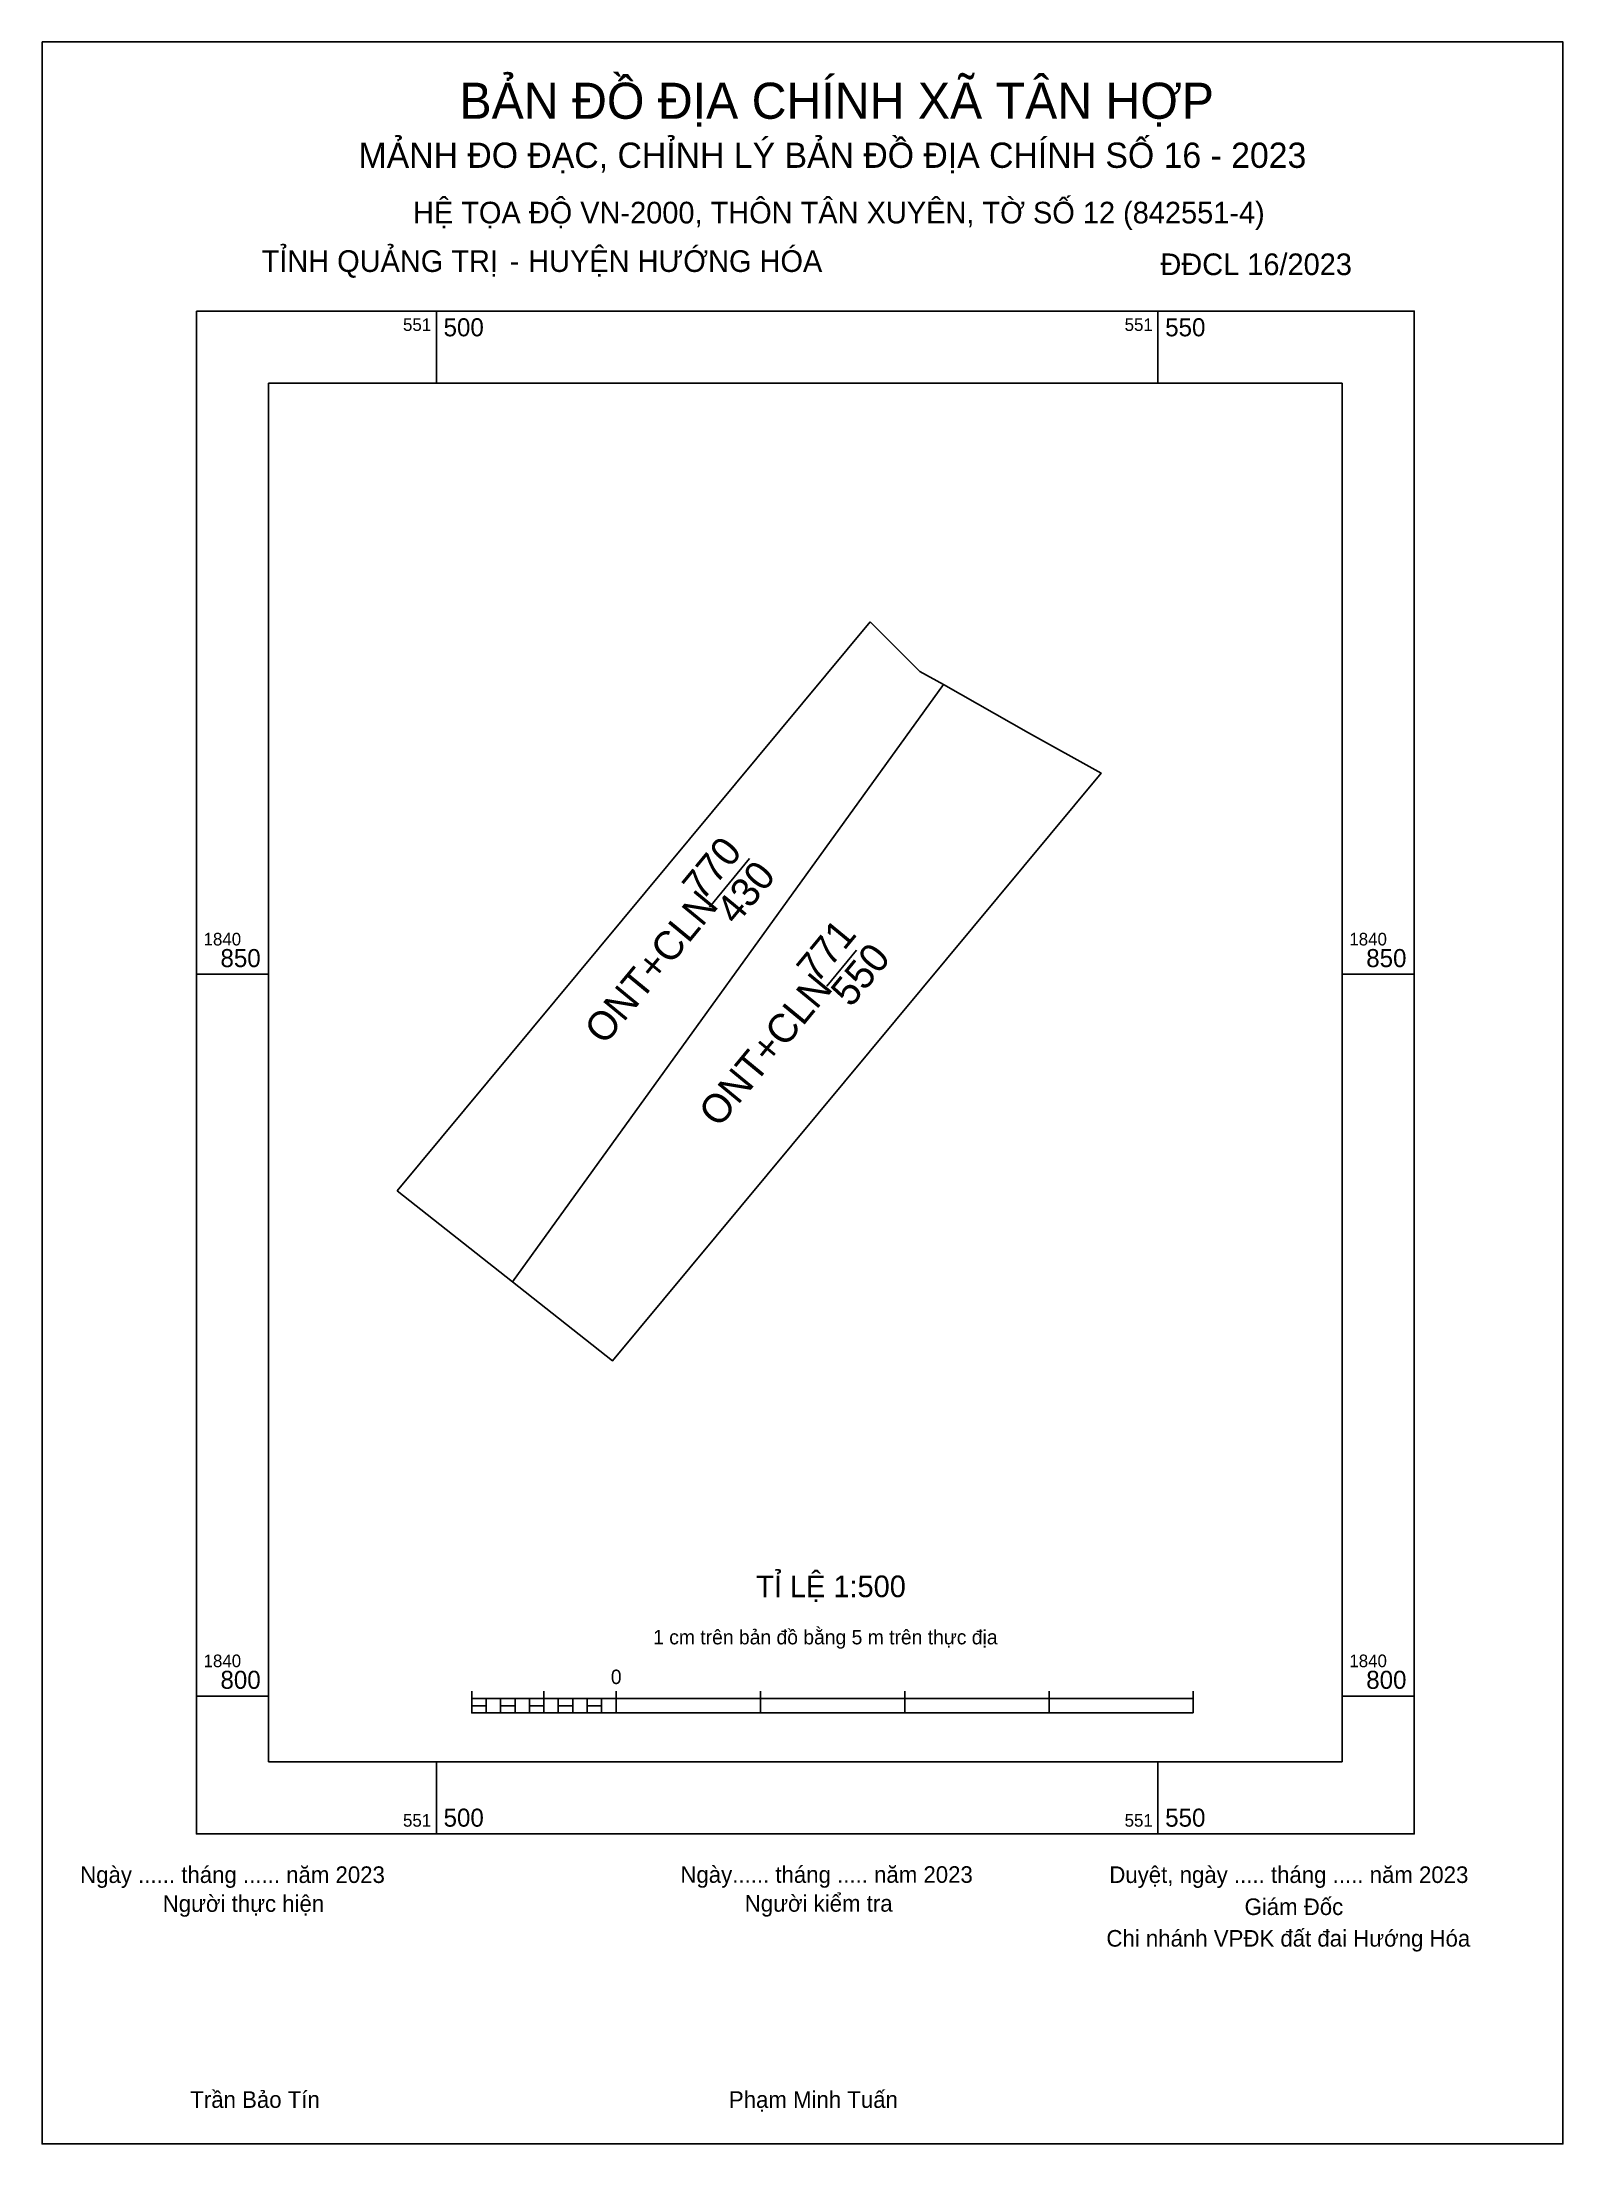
# Model space of a CAD drawing. Extents: x 551473 to 551578, y 1840769 to 1840915.
import ezdxf

# ---------------------------------------------------------------- set-up
doc = ezdxf.new("R2010")
doc.units = 0
for name, color, linetype in [('Level 1', 7, 'Continuous'), ('Level 10', 7, 'Continuous'), ('Level 13', 7, 'Continuous'), ('Level 2', 7, 'Continuous'), ('Level 6', 7, 'Continuous'), ('Level 62', 7, 'Continuous'), ('Level 63', 7, 'Continuous')]:
    doc.layers.add(name, color=color, linetype=linetype)

msp = doc.modelspace()

# ---------------------------------------------------------------- linework, layer by layer
at = {"layer": 'Level 1'}
for p, q in [((551472.68, 1840914.59), (551472.68, 1840914.59)), ((551578.06, 1840768.97), (551578.06, 1840768.97))]:
    msp.add_line(p, q, dxfattribs=at)
at = {"layer": 'Level 10'}
for p, q in [((551497.29, 1840835), (551530.05, 1840874.41)), ((551530.05, 1840874.41), (551533.5, 1840870.99)), ((551533.5, 1840870.99), (551535.13, 1840870.07)), ((551497.29, 1840835), (551505.28, 1840828.69))]:
    msp.add_line(p, q, dxfattribs=at)
msp.add_lwpolyline([(551505.28, 1840828.69), (551535.13, 1840870.07), (551541.04, 1840866.73), (551546.06, 1840863.94), (551512.21, 1840823.23)], close=True, dxfattribs=at)
at = {"layer": 'Level 13'}
for p, q in [((551518.93, 1840854.66), (551521.7, 1840858.02)), ((551527.06, 1840849.17), (551529.12, 1840851.68))]:
    msp.add_line(p, q, dxfattribs=at)
at = {"layer": 'Level 2'}
msp.add_lwpolyline([(551472.68, 1840914.59), (551578.06, 1840914.59), (551578.06, 1840768.97), (551472.68, 1840768.97)], close=True, dxfattribs=at)
at = {"layer": 'Level 62'}
msp.add_lwpolyline([(551488.37, 1840890.95), (551562.76, 1840890.95), (551562.76, 1840795.45), (551488.37, 1840795.45)], close=True, dxfattribs=at)
at = {"layer": 'Level 63'}
for p, q in [((551472.68, 1840912.09), (551472.68, 1840914.59)), ((551472.68, 1840914.59), (551475.18, 1840914.59)), ((551472.68, 1840912.09), (551472.68, 1840914.59)), ((551472.68, 1840914.59), (551475.18, 1840914.59)), ((551575.56, 1840914.59), (551578.06, 1840914.59)), ((551575.56, 1840914.59), (551578.06, 1840914.59)), ((551578.06, 1840914.59), (551578.06, 1840912.09)), ((551578.06, 1840914.59), (551578.06, 1840912.09)), ((551472.68, 1840912.09), (551472.68, 1840912.09)), ((551472.68, 1840912.09), (551472.68, 1840912.09)), ((551500, 1840895.95), (551500, 1840890.95)), ((551550, 1840895.95), (551550, 1840890.95)), ((551483.37, 1840850), (551488.37, 1840850)), ((551562.76, 1840850), (551567.76, 1840850)), ((551483.37, 1840800), (551488.37, 1840800)), ((551502.45, 1840800.33), (551502.45, 1840798.83)), ((551502.45, 1840799.83), (551552.45, 1840799.83)), ((551503.45, 1840799.83), (551503.45, 1840798.83)), ((551504.45, 1840799.83), (551504.45, 1840798.83)), ((551505.45, 1840799.83), (551505.45, 1840798.83)), ((551506.45, 1840799.83), (551506.45, 1840798.83)), ((551507.45, 1840800.33), (551507.45, 1840798.83)), ((551507.45, 1840799.83), (551507.45, 1840798.83)), ((551508.45, 1840799.83), (551508.45, 1840798.83)), ((551509.45, 1840799.83), (551509.45, 1840798.83)), ((551510.45, 1840799.83), (551510.45, 1840798.83)), ((551511.45, 1840799.83), (551511.45, 1840798.83)), ((551512.45, 1840800.33), (551512.45, 1840798.83)), ((551512.45, 1840799.83), (551512.45, 1840798.83)), ((551522.45, 1840800.33), (551522.45, 1840798.83)), ((551532.45, 1840800.33), (551532.45, 1840798.83)), ((551542.45, 1840800.33), (551542.45, 1840798.83)), ((551552.45, 1840800.33), (551552.45, 1840798.83)), ((551562.76, 1840800), (551567.76, 1840800)), ((551502.45, 1840798.83), (551552.45, 1840798.83)), ((551500, 1840795.45), (551500, 1840790.45)), ((551550, 1840795.45), (551550, 1840790.45)), ((551472.68, 1840768.97), (551472.68, 1840771.47)), ((551472.68, 1840768.97), (551472.68, 1840771.47)), ((551578.06, 1840771.47), (551578.06, 1840768.97)), ((551578.06, 1840771.47), (551578.06, 1840768.97)), ((551475.18, 1840768.97), (551472.68, 1840768.97)), ((551475.18, 1840768.97), (551472.68, 1840768.97)), ((551578.06, 1840768.97), (551575.56, 1840768.97)), ((551578.06, 1840768.97), (551575.56, 1840768.97))]:
    msp.add_line(p, q, dxfattribs=at)
for points in [[(551483.37, 1840895.95), (551483.37, 1840790.45), (551567.76, 1840790.45), (551567.76, 1840895.95)], [(551502.45, 1840799.33), (551503.45, 1840799.33), (551503.45, 1840798.83), (551502.45, 1840798.83)], [(551502.45, 1840799.33), (551503.45, 1840799.33), (551503.45, 1840798.83), (551502.45, 1840798.83)], [(551504.45, 1840799.33), (551505.45, 1840799.33), (551505.45, 1840798.83), (551504.45, 1840798.83)], [(551506.45, 1840799.33), (551507.45, 1840799.33), (551507.45, 1840798.83), (551506.45, 1840798.83)], [(551508.45, 1840799.33), (551509.45, 1840799.33), (551509.45, 1840798.83), (551508.45, 1840798.83)], [(551510.45, 1840799.33), (551511.45, 1840799.33), (551511.45, 1840798.83), (551510.45, 1840798.83)]]:
    msp.add_lwpolyline(points, close=True, dxfattribs=at)

# ---------------------------------------------------------------- texts
at = {"layer": 'Level 13'}
for s, p in [('770', (551518.43, 1840855.01)), ('430', (551520.77, 1840853.34)), ('ONT+CLN', (551511.65, 1840845.03)), ('771', (551526.36, 1840849.29)), ('550', (551528.72, 1840847.64)), ('ONT+CLN', (551519.57, 1840839.3))]:
    msp.add_text(s, height=2, rotation=50.5145, dxfattribs=at).set_placement(p)
at = {"layer": 'Level 6'}
for s, p in [('HỆ TỌA ÐỘ VN-2000, THÔN TÂN XUYÊN, TỜ SỐ 12 (842551-4)', (551498.38, 1840902.02)), ('TỈ LỆ 1:500', (551522.16, 1840806.85))]:
    msp.add_text(s, height=1.5, dxfattribs=at).set_placement(p)
at = {"layer": 'Level 63'}
for s, height, p in [('BẢN ĐỒ ĐỊA CHÍNH XÃ TÂN HỢP', 2.5, (551501.6, 1840909.27)), ('MẢNH ĐO ĐẠC, CHỈNH LÝ BẢN ĐỒ ÐỊA CHÍNH SỐ 16 - 2023', 1.75, (551494.61, 1840905.87)), ('TỈNH QUẢNG TRỊ', 1.5, (551487.89, 1840898.66)), (' HUYỆN HƯỚNG HÓA', 1.5, (551505.81, 1840898.66)), ('-', 1.5, (551505.08, 1840898.66)), ('ĐĐCL 16/2023', 1.5, (551550.17, 1840898.44)), ('551', 0.875, (551497.69, 1840894.57)), ('500', 1.25, (551500.5, 1840894.2)), ('551', 0.875, (551547.69, 1840894.57)), ('550', 1.25, (551550.5, 1840894.2)), ('1840', 0.875, (551483.87, 1840852)), ('1840', 0.875, (551563.26, 1840852)), ('850', 1.25, (551485.04, 1840850.5)), ('850', 1.25, (551564.43, 1840850.5)), ('1 cm trên bản đồ bằng 5 m trên thực địa', 1, (551515.02, 1840803.58)), ('1840', 0.875, (551483.87, 1840802)), ('1840', 0.875, (551563.26, 1840802)), ('800', 1.25, (551485.04, 1840800.5)), ('0', 1, (551512.09, 1840800.83)), ('800', 1.25, (551564.43, 1840800.5)), ('551', 0.875, (551497.69, 1840790.95)), ('500', 1.25, (551500.5, 1840790.95)), ('551', 0.875, (551547.69, 1840790.95)), ('550', 1.25, (551550.5, 1840790.95)), ('Ngày ...... tháng ...... năm 2023', 1.15, (551475.32, 1840787.05)), ('Ngày...... tháng ..... năm 2023', 1.15, (551516.91, 1840787.06)), ('Duyệt, ngày ..... tháng ..... năm 2023', 1.15, (551546.63, 1840787.05)), ('Người thực hiện', 1.15, (551481.04, 1840785.05)), ('Người kiểm tra', 1.15, (551521.37, 1840785.06)), ('Giám Đốc', 1.15, (551556, 1840784.83)), ('Chi nhánh VPĐK đất đai Hướng Hóa', 1.15, (551546.43, 1840782.64)), ('Trần Bảo Tín', 1.15, (551482.95, 1840771.47)), ('Phạm Minh Tuấn', 1.15, (551520.27, 1840771.47))]:
    msp.add_text(s, height=height, dxfattribs=at).set_placement(p)

doc.saveas('drawing.dxf')
